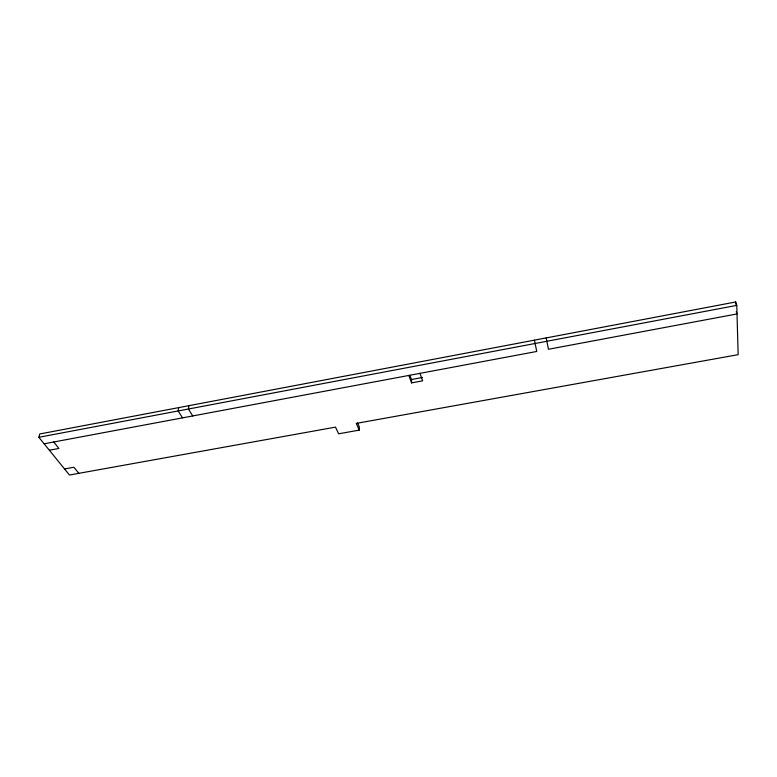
<?xml version="1.0" encoding="UTF-8"?>
<svg xmlns="http://www.w3.org/2000/svg" width="777" height="777" viewBox="0 0 777 777"><rect width="100%" height="100%" fill="white"/><g stroke="black" fill="none" stroke-linecap="round" stroke-linejoin="round"><path stroke-width="1.17" d="M359.265 430.108L356.245 423.397L738.15 354.662L736.771 305.38L735.654 301.981L39.744 433.974L38.85 437.286L69.454 475.019L335.479 427.136L338.646 433.799L359.265 430.108L359.304 426.796L357.575 422.95M188.928 405.681L188.422 409.013L192.745 415.948M178.691 407.624L178.156 410.955L182.556 417.861M38.85 437.286L736.771 305.38M44.134 443.803L536.742 351.466L534.421 340.151M409.897 375.272L411.48 379.526L422.513 377.467M49.349 450.223L58.916 448.446L53.768 441.996M408.819 375.446L411.587 382.886L422.659 380.827L419.968 373.358M64.53 468.949L73.932 467.249L78.798 473.329M736.275 311.674L737.014 313.937L548.455 349.271L546.182 337.917M411.48 379.526L411.587 382.886M735.654 301.981L735.722 304.128"/></g></svg>
